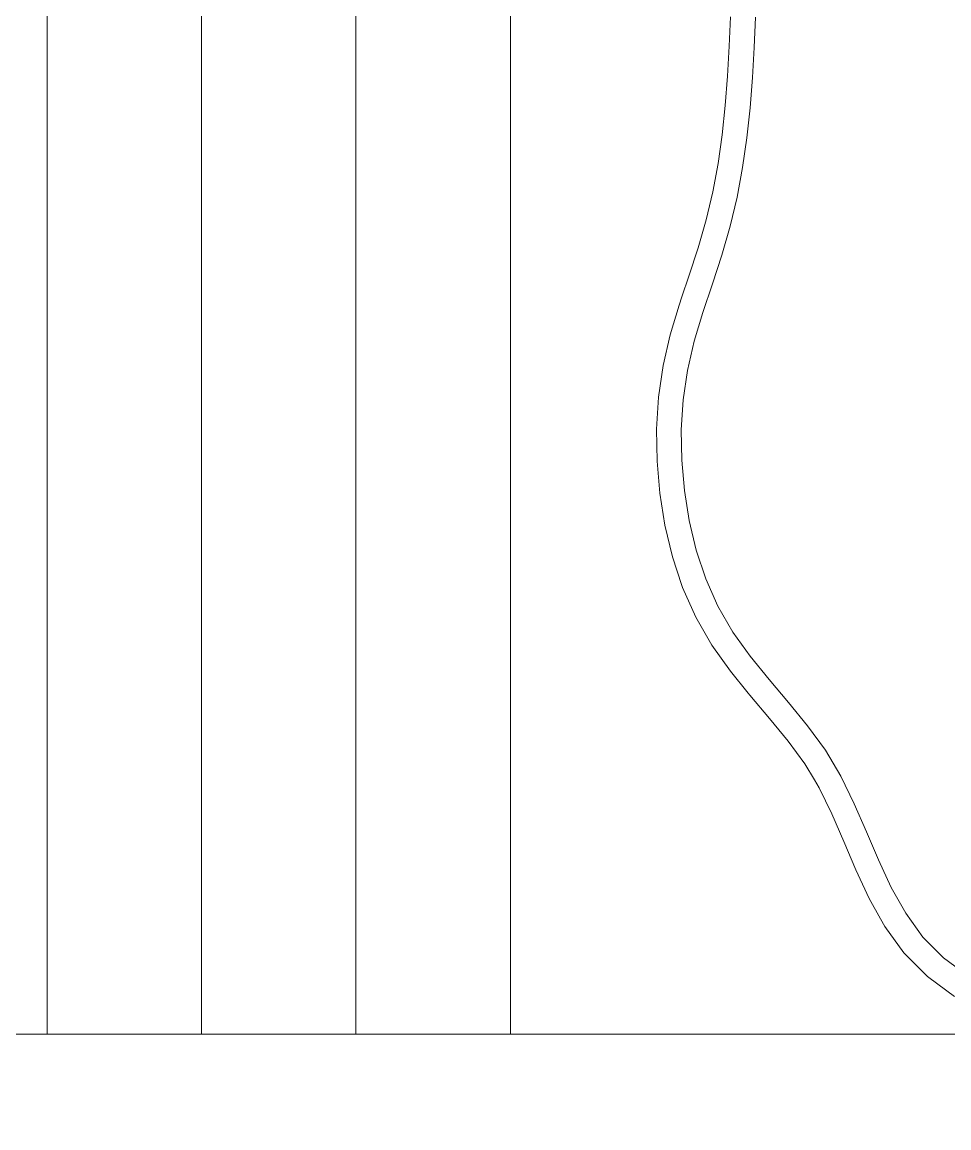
# Model space of a CAD drawing. Header units: millimetres. Extents: x 930469 to 1523124, y -120375 to 411163.
# Drawn here: x 1421511 to 1423611, y -45449 to -42945 of the extents above; entities that cross this region are included whole.
import ezdxf

# ---------------------------------------------------------------- set-up
doc = ezdxf.new("R2010")
doc.units = ezdxf.units.MM
doc.linetypes.add('HIDDEN', pattern=[0.75, 0.5, -0.25])
for name, color, linetype, lineweight in [('A-NET KHUAT', 8, 'HIDDEN', 0), ('A-NET THAY', 8, 'Continuous', 0), ('xr', 8, 'Continuous', 0)]:
    doc.layers.add(name, color=color, linetype=linetype, lineweight=lineweight)

# ---------------------------------------------------------------- blocks, each defined once
blk = doc.blocks.new('zzz')
at = {"layer": 'xr', "ltscale": 3}
for p, q in [((1229354.2, 24949.8), (1229209.4, 24937)), ((1229354.2, 24949.8), (1229499.2, 24952.5)), ((1229644.1, 24943.8), (1229499.2, 24952.5)), ((1229065, 24914), (1228922.2, 24880.1)), ((1229065, 24914), (1229209.4, 24937)), ((1229644.1, 24943.8), (1229787.5, 24922.6)), ((1229927.1, 24889.5), (1229787.5, 24922.6)), ((1228922.2, 24880.1), (1228791.2, 24836.9)), ((1229927.1, 24889.5), (1230062.2, 24849.2)), ((1230099.6, 24836.9), (1230062.2, 24849.2)), ((1228782.5, 24834), (1228647.7, 24774.5)), ((1228782.5, 24834), (1228791.2, 24836.9)), ((1228952.3, 24771.9), (1229086.3, 24803.7)), ((1229222.7, 24825.3), (1229086.3, 24803.7)), ((1229222.7, 24825.3), (1229359.8, 24837.5)), ((1229496.6, 24839.9), (1229359.8, 24837.5)), ((1229632.2, 24831.8), (1229496.6, 24839.9)), ((1229632.2, 24831.8), (1229766.1, 24811.9)), ((1229766.1, 24811.9), (1229898, 24780.7)), ((1230193.4, 24805.9), (1230099.6, 24836.9)), ((1230321.5, 24764), (1230193.4, 24805.9)), ((1228647.7, 24774.5), (1228520.7, 24701.2)), ((1228952.3, 24771.9), (1228822.3, 24729)), ((1230028.4, 24741.7), (1229898, 24780.7)), ((1230321.5, 24764), (1230447.8, 24726.9)), ((1228520.7, 24701.2), (1228403.5, 24617.2)), ((1228822.3, 24729), (1228697.9, 24674.2)), ((1230028.4, 24741.7), (1230158.3, 24698.9)), ((1230288.2, 24656.3), (1230158.3, 24698.9)), ((1230574.5, 24696.9), (1230447.8, 24726.9)), ((1230574.5, 24696.9), (1230702.9, 24673)), ((1228697.9, 24674.2), (1228581, 24606.8)), ((1230419.1, 24617.9), (1230288.2, 24656.3)), ((1230833.3, 24654.5), (1230702.9, 24673)), ((1230833.3, 24654.5), (1230965.4, 24640.4)), ((1228403.5, 24617.2), (1228304.5, 24536.9)), ((1228581, 24606.8), (1228471.1, 24528.1)), ((1230551.4, 24586.5), (1230419.1, 24617.9)), ((1231099, 24630.1), (1230965.4, 24640.4)), ((1231234.1, 24622.6), (1231099, 24630.1)), ((1231367.3, 24617.1), (1231234.1, 24622.6)), ((1230551.4, 24586.5), (1230685, 24561.7)), ((1230819.8, 24542.5), (1230685, 24561.7)), ((1228294.2, 24528.5), (1228189.8, 24439.9)), ((1228304.5, 24536.9), (1228294.2, 24528.5)), ((1228471.1, 24528.1), (1228365.4, 24442.3)), ((1230955.5, 24528.1), (1230819.8, 24542.5)), ((1231092, 24517.5), (1230955.5, 24528.1)), ((1231229.1, 24509.8), (1231092, 24517.5)), ((1231229.1, 24509.8), (1231366.6, 24504.2)), ((1228189.8, 24439.9), (1228087.1, 24355.8)), ((1228365.4, 24442.3), (1228261.2, 24353.9)), ((1228087.1, 24355.8), (1227983.5, 24280.2)), ((1228261.2, 24353.9), (1228155.3, 24267.2)), ((1227983.5, 24280.2), (1227911.2, 24236.9)), ((1228155.3, 24267.2), (1228045, 24186.6)), ((1227874.6, 24215), (1227757.1, 24157.5)), ((1227911.2, 24236.9), (1227874.6, 24215)), ((1227757.1, 24157.5), (1227632.4, 24103.3)), ((1228045, 24186.6), (1227927.4, 24116.3)), ((1227632.4, 24103.3), (1227503.6, 24048.4)), ((1227927.4, 24116.3), (1227803.2, 24055.7)), ((1227503.6, 24048.4), (1227374.1, 23988.2)), ((1227803.2, 24055.7), (1227675.8, 24000.3)), ((1227675.8, 24000.3), (1227548.4, 23946)), ((1227374.1, 23988.2), (1227282, 23936.9)), ((1227548.4, 23946), (1227424.2, 23888.3)), ((1227247.2, 23917.5), (1227127.1, 23830.9)), ((1227282, 23936.9), (1227247.2, 23917.5)), ((1227424.2, 23888.3), (1227306.7, 23822.8)), ((1227127.1, 23830.9), (1227020, 23724.8)), ((1227306.7, 23822.8), (1227199.2, 23745.3)), ((1227199.2, 23745.3), (1227104.7, 23651.7)), ((1227020, 23724.8), (1226955.3, 23636.9)), ((1227104.7, 23651.7), (1227024.5, 23542.6)), ((1226955.3, 23636.9), (1226929.9, 23602.3))]:
    blk.add_line(p, q, dxfattribs=at)

msp = doc.modelspace()

# ---------------------------------------------------------------- linework, layer by layer
at = {"layer": 'A-NET THAY', "ltscale": 3}
for p, q in [((1421567.7, -45237.4), (1421567.7, -37637.4)), ((1421917.7, -45237.4), (1421917.7, -37637.4)), ((1422267.7, -45237.4), (1422267.7, -37637.4)), ((1422617.7, -45237.4), (1422617.7, -37637.4))]:
    msp.add_line(p, q, dxfattribs=at)
for points in [[(1422617.7, -45237.4), (1430217.7, -45237.4), (1430217.7, -37637.4), (1422617.7, -37637.4)], [(1410467.7, -45237.4), (1442367.7, -45237.4), (1442367.7, -45707.4), (1430217.7, -46407.4), (1422617.7, -46407.4), (1410467.7, -45707.4)]]:
    msp.add_lwpolyline(points, close=True, dxfattribs=at)

# ---------------------------------------------------------------- block references
at = {"layer": 'A-NET KHUAT', "xscale": 0.5, "yscale": 0.5, "zscale": 0.5, "rotation": 90}
msp.add_blockref('zzz', (1435424.7, -658616.9), dxfattribs=at)

doc.saveas('drawing.dxf')
